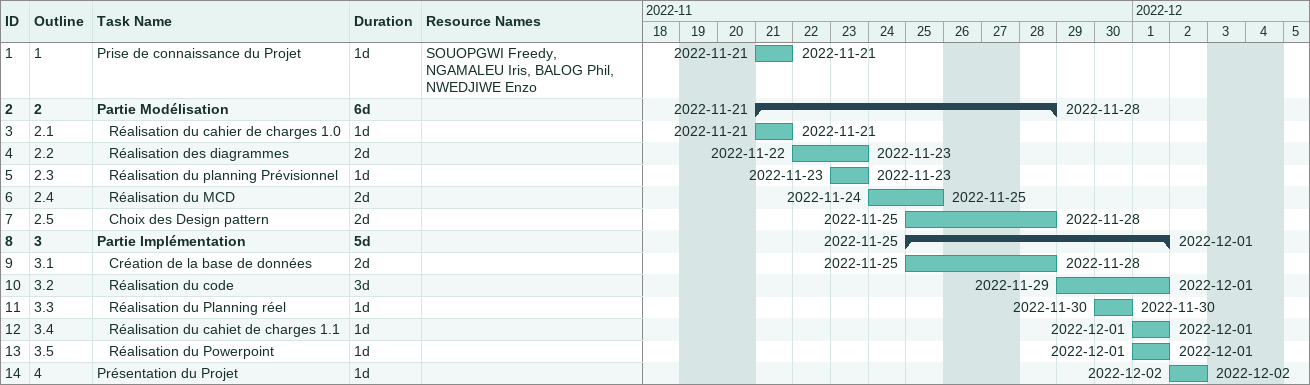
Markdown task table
| ID | WBS | Task | Duration | Start | Finish | Resources |
|---|---|---|---|---|---|---|
| 1 | 1 | Prise de connaissance du Projet | 1d | 2022-11-21 | 2022-11-21 | SOUOPGWI Freedy, NGAMALEU Iris, BALOG Phil, NWEDJIWE Enzo |
| 2 | 2 | **Partie Modélisation** | 6d | 2022-11-21 | 2022-11-28 |  |
| 3 | 2.1 | Réalisation du cahier de charges 1.0 | 1d | 2022-11-21 | 2022-11-21 |  |
| 4 | 2.2 | Réalisation des diagrammes | 2d | 2022-11-22 | 2022-11-23 |  |
| 5 | 2.3 | Réalisation du planning Prévisionnel | 1d | 2022-11-23 | 2022-11-23 |  |
| 6 | 2.4 | Réalisation du MCD | 2d | 2022-11-24 | 2022-11-25 |  |
| 7 | 2.5 | Choix des Design pattern | 2d | 2022-11-25 | 2022-11-28 |  |
| 8 | 3 | **Partie Implémentation** | 5d | 2022-11-25 | 2022-12-01 |  |
| 9 | 3.1 | Création de la base de données | 2d | 2022-11-25 | 2022-11-28 |  |
| 10 | 3.2 | Réalisation du code | 3d | 2022-11-29 | 2022-12-01 |  |
| 11 | 3.3 | Réalisation du Planning réel | 1d | 2022-11-30 | 2022-11-30 |  |
| 12 | 3.4 | Réalisation du cahiet de charges 1.1 | 1d | 2022-12-01 | 2022-12-01 |  |
| 13 | 3.5 | Réalisation du Powerpoint | 1d | 2022-12-01 | 2022-12-01 |  |
| 14 | 4 | Présentation du Projet | 1d | 2022-12-02 | 2022-12-02 |  |
